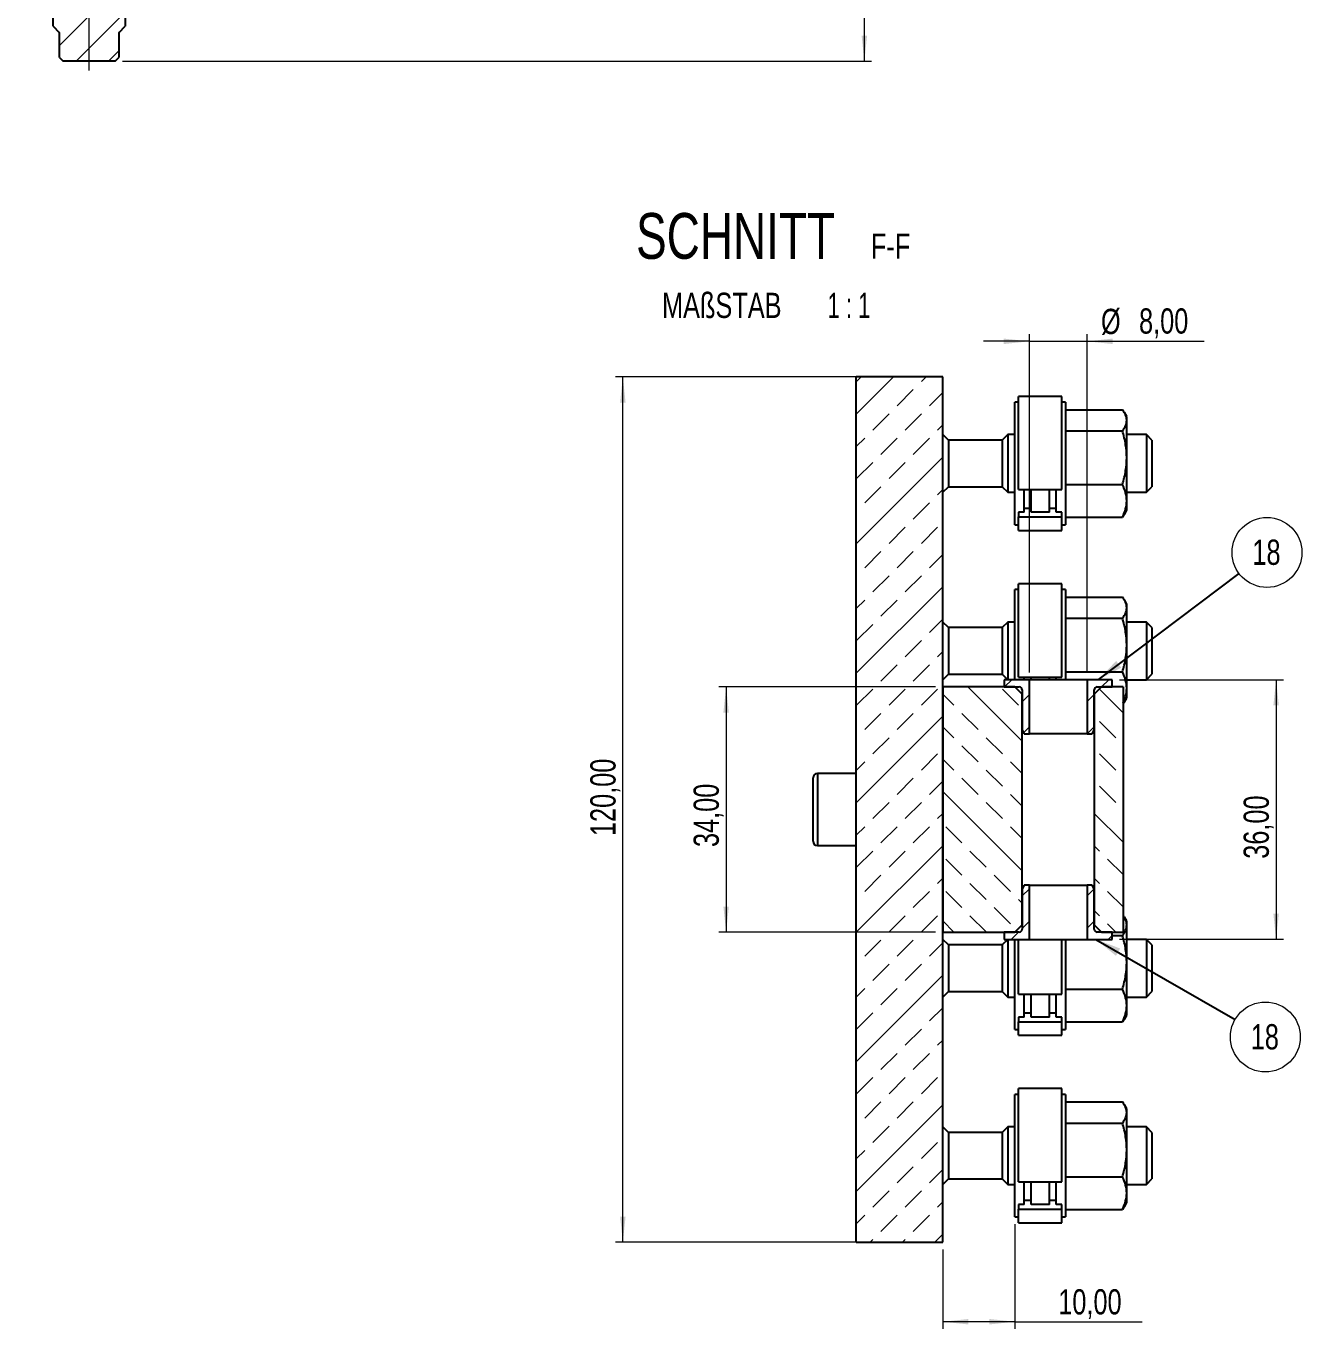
# Model space of a CAD drawing. Header units: millimetres. Extents: x 15 to 1184, y 5 to 836.
# Drawn here: x 533.7 to 710.6, y 306.4 to 487.1 of the extents above; entities that cross this region are included whole.
import ezdxf

# ---------------------------------------------------------------- set-up
doc = ezdxf.new("R2010")
doc.units = ezdxf.units.MM
doc.linetypes.add('CENTERX2', pattern=[20.32, 12.7, -2.54, 2.54, -2.54])
doc.styles.add('SLDTEXTSTYLE1', font='TXT', dxfattribs={"width": 0.75})
doc.styles.add('SLDTEXTSTYLE12', font='TXT', dxfattribs={"width": 0.65})
doc.dimstyles.new('SLDDIMSTYLE0', dxfattribs={"dimtxt": 0.18, "dimasz": 3.556, "dimexe": 0, "dimexo": 0.0625, "dimgap": 0, "dimtad": 0, "dimtih": 1, "dimtoh": 1, "dimdec": 0, "dimrnd": 1e-09, "dimzin": 0, "dimdsep": 46, "dimtxsty": 'Standard', "dimsah": 1, "dimcen": 0.09, "dimadec": 0, "dimazin": 0, "dimtfac": 3.556, "dimtdec": 0, "dimtofl": 0, "dimtmove": 0, "dimatfit": 3, "dimfxl": 1, "dimfrac": 2, "dimtolj": 1, "dimtzin": 0, "dimarcsym": 0})
doc.dimstyles.new('SLDDIMSTYLE2', dxfattribs={"dimtxt": 3.5, "dimasz": 3.556, "dimexe": 0, "dimexo": 0.0625, "dimgap": 0.875, "dimtad": 1, "dimlfac": 2, "dimrnd": 1e-09, "dimzin": 12, "dimdsep": 46, "dimtxsty": 'SLDTEXTSTYLE1', "dimsah": 1, "dimcen": 0.09, "dimadec": 0, "dimazin": 3, "dimtfac": 1, "dimtofl": 0, "dimtmove": 0, "dimatfit": 3, "dimfxl": 1, "dimfrac": 2, "dimtolj": 1, "dimtzin": 12, "dimarcsym": 0})
doc.dimstyles.new('SLDDIMSTYLE4', dxfattribs={"dimtxt": 3.5, "dimasz": 3.556, "dimexe": 0, "dimexo": 0.0625, "dimgap": 0.875, "dimtad": 1, "dimrnd": 1e-09, "dimzin": 12, "dimdsep": 46, "dimtxsty": 'SLDTEXTSTYLE1', "dimsah": 1, "dimcen": 0.09, "dimadec": 0, "dimazin": 3, "dimtfac": 1, "dimtofl": 0, "dimtmove": 0, "dimatfit": 3, "dimfxl": 1, "dimfrac": 2, "dimtolj": 1, "dimtzin": 12, "dimarcsym": 0})
doc.dimstyles.new('SLDDIMSTYLE5', dxfattribs={"dimtxt": 3.5, "dimasz": 3.556, "dimexe": 0, "dimexo": 0.0625, "dimgap": 0.875, "dimtad": 1, "dimrnd": 1e-09, "dimzin": 12, "dimdsep": 46, "dimtxsty": 'SLDTEXTSTYLE1', "dimsah": 1, "dimcen": 0.09, "dimadec": 0, "dimazin": 3, "dimtfac": 1, "dimtmove": 0, "dimatfit": 0, "dimfxl": 1, "dimfrac": 2, "dimtolj": 1, "dimtzin": 12, "dimarcsym": 0})
pattern_1 = [(135, (0, 0), (-8.98026, -8.98026), []), (135, (-2e-14, 4.49), (-8.98026, -8.98026), [3.175, -1.5875]), (135, (-3e-14, 8.98), (-8.98026, -8.98026), [3.175, -1.5875]), (135, (-5e-14, 13.47), (-8.98026, -8.98026), [3.175, -1.5875])]

# ---------------------------------------------------------------- blocks, each defined once
blk = doc.blocks.new('_D_3')
at = {"color": 7, "linetype": 'Continuous', "lineweight": 0}
for p, q in [((564.9, 819.42), (650.9, 819.42)), ((649.9, 482.22), (649.9, 819.42)), ((547.03, 482.22), (650.9, 482.22))]:
    blk.add_line(p, q, dxfattribs=at)
at = {"color": 7, "linetype": 'Continuous', "lineweight": 18}
for points in [[(649.9, 819.42), (649.52, 815.86), (650.28, 815.86)], [(649.9, 482.22), (650.28, 485.78), (649.52, 485.78)]]:
    blk.add_solid(points, dxfattribs=at)
at = {"color": 7, "linetype": 'Continuous', "lineweight": 18, "insert": (645.39, 652.55), "char_height": 3.5, "attachment_point": 1, "rotation": 90, "style": 'SLDTEXTSTYLE1'}
blk.add_mtext('674,40', dxfattribs=at)
blk = doc.blocks.new('_D_11')
at = {"color": 7, "linetype": 'Continuous', "lineweight": 0}
for p, q in [((685.28, 396.44), (708, 396.44)), ((707, 396.44), (707, 360.44)), ((685.28, 360.44), (708, 360.44))]:
    blk.add_line(p, q, dxfattribs=at)
at = {"color": 7, "linetype": 'Continuous', "lineweight": 18}
for points in [[(707, 396.44), (706.62, 392.88), (707.38, 392.88)], [(707, 360.44), (707.38, 363.99), (706.62, 363.99)]]:
    blk.add_solid(points, dxfattribs=at)
at = {"color": 7, "linetype": 'Continuous', "lineweight": 18, "insert": (702.49, 371.61), "char_height": 3.5, "attachment_point": 1, "rotation": 90, "style": 'SLDTEXTSTYLE1'}
blk.add_mtext('36,00', dxfattribs=at)
blk = doc.blocks.new('_D_12')
at = {"color": 7, "linetype": 'Continuous', "lineweight": 0}
for p, q in [((659.78, 395.44), (629.73, 395.44)), ((630.73, 395.44), (630.73, 361.44)), ((659.78, 361.44), (629.73, 361.44))]:
    blk.add_line(p, q, dxfattribs=at)
at = {"color": 7, "linetype": 'Continuous', "lineweight": 18}
for points in [[(630.73, 395.44), (630.35, 391.88), (631.11, 391.88)], [(630.73, 361.44), (631.11, 364.99), (630.35, 364.99)]]:
    blk.add_solid(points, dxfattribs=at)
at = {"color": 7, "linetype": 'Continuous', "lineweight": 18, "insert": (626.22, 373.24), "char_height": 3.5, "attachment_point": 1, "rotation": 90, "style": 'SLDTEXTSTYLE1'}
blk.add_mtext('34,00', dxfattribs=at)
blk = doc.blocks.new('_D_13')
at = {"color": 7, "linetype": 'Continuous', "lineweight": 0}
for p, q in [((672.78, 443.37), (666.43, 443.37)), ((672.78, 397.44), (672.78, 444.37)), ((672.78, 443.37), (680.78, 443.37)), ((680.78, 397.44), (680.78, 444.37)), ((680.78, 443.37), (697.04, 443.37))]:
    blk.add_line(p, q, dxfattribs=at)
at = {"color": 7, "linetype": 'Continuous', "lineweight": 18}
for points in [[(672.78, 443.37), (669.22, 443.75), (669.22, 442.99)], [(680.78, 443.37), (684.34, 442.99), (684.34, 443.75)]]:
    blk.add_solid(points, dxfattribs=at)
at = {"color": 7, "linetype": 'Continuous', "lineweight": 18, "char_height": 3.5, "attachment_point": 1, "style": 'SLDTEXTSTYLE1'}
for s, insert in [('%%c', (682.71, 447.88)), ('8,00', (687.99, 447.94))]:
    blk.add_mtext(s, dxfattribs=dict(at, insert=insert))
blk = doc.blocks.new('_D_14')
at = {"color": 7, "linetype": 'Continuous', "lineweight": 0}
for p, q in [((659.78, 438.44), (615.41, 438.44)), ((616.41, 318.44), (616.41, 438.44)), ((659.78, 318.44), (615.41, 318.44))]:
    blk.add_line(p, q, dxfattribs=at)
at = {"color": 7, "linetype": 'Continuous', "lineweight": 18}
for points in [[(616.41, 438.44), (616.03, 434.88), (616.79, 434.88)], [(616.41, 318.44), (616.79, 321.99), (616.03, 321.99)]]:
    blk.add_solid(points, dxfattribs=at)
at = {"color": 7, "linetype": 'Continuous', "lineweight": 18, "insert": (611.9, 374.76), "char_height": 3.5, "attachment_point": 1, "rotation": 90, "style": 'SLDTEXTSTYLE1'}
blk.add_mtext('120,00', dxfattribs=at)
blk = doc.blocks.new('_D_15')
at = {"color": 7, "linetype": 'Continuous', "lineweight": 0}
for p, q in [((670.78, 320.94), (670.78, 306.41)), ((660.78, 317.44), (660.78, 306.41)), ((670.78, 307.41), (660.78, 307.41)), ((670.78, 307.41), (688.43, 307.41))]:
    blk.add_line(p, q, dxfattribs=at)
at = {"color": 7, "linetype": 'Continuous', "lineweight": 18}
for points in [[(660.78, 307.41), (664.34, 307.03), (664.34, 307.79)], [(670.78, 307.41), (667.22, 307.79), (667.22, 307.03)]]:
    blk.add_solid(points, dxfattribs=at)
at = {"color": 7, "linetype": 'Continuous', "lineweight": 18, "insert": (676.79, 311.92), "char_height": 3.5, "attachment_point": 1, "style": 'SLDTEXTSTYLE1'}
blk.add_mtext('10,00', dxfattribs=at)
blk = doc.blocks.new('SW_NOTE_0_82')
at = {"color": 0, "linetype": 'Continuous', "lineweight": 0, "attachment_point": 2}
for s, insert, char_height, style in [('SCHNITT', (16.07, 8.19), 6.35, 'SLDTEXTSTYLE1'), ('F-F', (37.57, 5.35), 3.5, 'SLDTEXTSTYLE1'), ('MAßSTAB', (14.16, -2.86), 3.5, 'SLDTEXTSTYLE1'), ('1 : 1', (31.8, -2.86), 3.5, 'SLDTEXTSTYLE12')]:
    blk.add_mtext(s, dxfattribs=dict(at, insert=insert, char_height=char_height, style=style))
blk = doc.blocks.new('SW_NOTE_0_83')
at = {"color": 0, "linetype": 'Continuous', "lineweight": 0}
blk.add_circle((3.87, 2.92), 4.85, dxfattribs=at)
at = {"color": 0, "linetype": 'Continuous', "lineweight": 0, "insert": (3.8, 4.7), "char_height": 3.5, "attachment_point": 2, "style": 'SLDTEXTSTYLE1'}
blk.add_mtext('18', dxfattribs=at)
blk = doc.blocks.new('SW_NOTE_0_84')
at = {"color": 0, "linetype": 'Continuous', "lineweight": 0}
blk.add_circle((4.2, -2.42), 4.85, dxfattribs=at)
at = {"color": 0, "linetype": 'Continuous', "lineweight": 0, "insert": (4.13, -0.64), "char_height": 3.5, "attachment_point": 2, "style": 'SLDTEXTSTYLE1'}
blk.add_mtext('18', dxfattribs=at)

msp = doc.modelspace()

# ---------------------------------------------------------------- hatches: boundary and pattern name
at = {"linetype": 'Continuous', "lineweight": 18}
h = msp.add_hatch(dxfattribs=at)
h.set_pattern_fill('DIN 201 Stahl und Stahlguss', style=0, pattern_type=2)
h.set_pattern_definition([(45, (0, 0), (-13.4704, 13.4704), []), (45, (4.49, 0), (-13.4704, 13.4704), []), (45, (8.98, 0), (-13.4704, 13.4704), []), (45, (13.47, 0), (-13.4704, 13.4704), [])])
edge = h.paths.add_edge_path(flags=0)
edge.add_line((536.1518, 639.5201), (536.1518, 627.2201))
edge.add_line((536.1518, 627.2201), (536.2768, 626.7536))
edge.add_line((536.2768, 626.7536), (536.2768, 522.4701))
edge.add_line((536.2768, 522.4701), (536.5268, 522.2201))
edge.add_line((536.5268, 522.2201), (536.7018, 522.2201))
edge.add_arc((536.7018, 522.0201), 0.2, 0, 90, ccw=False)
edge.add_line((536.9018, 522.0201), (536.9018, 499.9701))
edge.add_line((536.9018, 499.9701), (537.1518, 499.7201))
edge.add_line((537.1518, 499.7201), (537.4018, 499.7201))
edge.add_line((537.4018, 499.7201), (537.4018, 487.0701))
edge.add_line((537.4018, 487.0701), (538.2518, 486.2201))
edge.add_line((538.2518, 486.2201), (538.2768, 486.2201))
edge.add_line((538.2768, 486.2201), (538.2768, 482.7201))
edge.add_line((538.2768, 482.7201), (538.7768, 482.2201))
edge.add_line((538.7768, 482.2201), (546.0268, 482.2201))
edge.add_line((546.0268, 482.2201), (546.5268, 482.7201))
edge.add_line((546.5268, 482.7201), (546.5268, 486.2201))
edge.add_line((546.5268, 486.2201), (546.5518, 486.2201))
edge.add_line((546.5518, 486.2201), (547.4018, 487.0701))
edge.add_line((547.4018, 487.0701), (547.4018, 499.7201))
edge.add_line((547.4018, 499.7201), (547.6518, 499.7201))
edge.add_line((547.6518, 499.7201), (547.9018, 499.9701))
edge.add_line((547.9018, 499.9701), (547.9018, 522.0201))
edge.add_arc((548.1018, 522.0201), 0.2, 90, 180, ccw=False)
edge.add_line((548.1018, 522.2201), (548.2768, 522.2201))
edge.add_line((548.2768, 522.2201), (548.5268, 522.4701))
edge.add_line((548.5268, 522.4701), (548.5268, 626.7536))
edge.add_line((548.5268, 626.7536), (548.6518, 627.2201))
edge.add_line((548.6518, 627.2201), (548.6518, 639.5201))
edge.add_arc((548.8518, 639.5201), 0.2, 90, 180, ccw=False)
edge.add_line((548.8518, 639.7201), (549.2518, 639.7201))
edge.add_line((549.2518, 639.7201), (549.9018, 640.3701))
edge.add_line((549.9018, 640.3701), (549.9018, 651.6201))
edge.add_line((549.9018, 651.6201), (549.444, 652.0779))
edge.add_arc((549.7268, 652.3607), 0.4, 180, 225, ccw=False)
edge.add_line((549.3268, 652.3607), (549.3268, 653.8201))
edge.add_arc((549.7268, 653.8201), 0.4, 90, 180, ccw=False)
edge.add_line((549.7268, 654.2201), (549.7518, 654.2201))
edge.add_line((549.7518, 654.2201), (549.9018, 654.3701))
edge.add_line((549.9018, 654.3701), (549.9018, 667.8201))
edge.add_arc((550.3018, 667.8201), 0.4, 90, 180, ccw=False)
edge.add_line((550.3018, 668.2201), (550.9018, 668.2201))
edge.add_line((550.9018, 668.2201), (551.1518, 668.4701))
edge.add_line((551.1518, 668.4701), (551.1518, 679.4701))
edge.add_line((551.1518, 679.4701), (550.9018, 679.7201))
edge.add_line((550.9018, 679.7201), (550.3018, 679.7201))
edge.add_arc((550.3018, 680.1201), 0.4, 180, 270, ccw=False)
edge.add_line((549.9018, 680.1201), (549.9018, 681.9701))
edge.add_line((549.9018, 681.9701), (549.6518, 682.2201))
edge.add_line((549.6518, 682.2201), (548.4018, 682.2201))
edge.add_line((548.4018, 682.2201), (548.4018, 694.2201))
edge.add_line((548.4018, 694.2201), (547.9018, 694.7201))
edge.add_line((547.9018, 694.7201), (536.9018, 694.7201))
edge.add_line((536.9018, 694.7201), (536.4018, 694.2201))
edge.add_line((536.4018, 694.2201), (536.4018, 682.2201))
edge.add_line((536.4018, 682.2201), (535.1518, 682.2201))
edge.add_line((535.1518, 682.2201), (534.9018, 681.9701))
edge.add_line((534.9018, 681.9701), (534.9018, 680.1201))
edge.add_arc((534.5018, 680.1201), 0.4, 270, 360, ccw=False)
edge.add_line((534.5018, 679.7201), (533.9018, 679.7201))
edge.add_line((533.9018, 679.7201), (533.6518, 679.4701))
edge.add_line((533.6518, 679.4701), (533.6518, 668.4701))
edge.add_line((533.6518, 668.4701), (533.9018, 668.2201))
edge.add_line((533.9018, 668.2201), (534.5018, 668.2201))
edge.add_arc((534.5018, 667.8201), 0.4, 0, 90, ccw=False)
edge.add_line((534.9018, 667.8201), (534.9018, 654.3701))
edge.add_line((534.9018, 654.3701), (535.0518, 654.2201))
edge.add_line((535.0518, 654.2201), (535.0768, 654.2201))
edge.add_arc((535.0768, 653.8201), 0.4, 0, 90, ccw=False)
edge.add_line((535.4768, 653.8201), (535.4768, 652.3607))
edge.add_arc((535.0768, 652.3607), 0.4, 315, 360, ccw=False)
edge.add_line((535.3597, 652.0779), (534.9018, 651.6201))
edge.add_line((534.9018, 651.6201), (534.9018, 640.3701))
edge.add_line((534.9018, 640.3701), (535.5518, 639.7201))
edge.add_line((535.5518, 639.7201), (535.9518, 639.7201))
edge.add_arc((535.9518, 639.5201), 0.2, 0, 90, ccw=False)
h = msp.add_hatch(dxfattribs=at)
h.set_pattern_fill('DIN 201 Leichtmetall und Aluminiumlegierung', style=0, pattern_type=2)
h.set_pattern_definition([(45, (0, 0), (-8.98026, 8.98026), []), (45, (4.49, 0), (-8.98026, 8.98026), [3.175, -1.5875]), (45, (8.98, 0), (-8.98026, 8.98026), [3.175, -1.5875]), (45, (13.47, 0), (-8.98026, 8.98026), [3.175, -1.5875])])
h.paths.add_polyline_path([(648.7808, 318.4368), (660.7808, 318.4368), (660.7808, 438.4368), (648.7808, 438.4368)], flags=0)
h = msp.add_hatch(dxfattribs=at)
h.set_pattern_fill('ANSI31', style=0)
edge = h.paths.add_edge_path(flags=0)
edge.add_line((672.7808, 396.4368), (669.2808, 396.4368))
edge.add_line((669.2808, 396.4368), (669.2808, 395.4368))
edge.add_line((669.2808, 395.4368), (671.3808, 395.4368))
edge.add_arc((671.3808, 395.0368), 0.4, 0, 90, ccw=False)
edge.add_line((671.7808, 395.0368), (671.7808, 389.4368))
edge.add_line((671.7808, 389.4368), (672.0695, 388.9368))
edge.add_line((672.0695, 388.9368), (672.7808, 388.9368))
edge.add_line((672.7808, 388.9368), (672.7808, 396.4368))
h = msp.add_hatch(dxfattribs=at)
h.set_pattern_fill('ANSI31', style=0)
edge = h.paths.add_edge_path(flags=0)
edge.add_line((682.1808, 395.4368), (684.2808, 395.4368))
edge.add_line((684.2808, 395.4368), (684.2808, 396.4368))
edge.add_line((684.2808, 396.4368), (680.7808, 396.4368))
edge.add_line((680.7808, 396.4368), (680.7808, 388.9368))
edge.add_line((680.7808, 388.9368), (681.4922, 388.9368))
edge.add_line((681.4922, 388.9368), (681.7808, 389.4368))
edge.add_line((681.7808, 389.4368), (681.7808, 395.0368))
edge.add_arc((682.1808, 395.0368), 0.4, 90, 180, ccw=False)
h = msp.add_hatch(dxfattribs=at)
h.set_pattern_fill('DIN 201 Leichtmetall und Aluminiumlegierung', angle=90, style=0, pattern_type=2)
h.set_pattern_definition(pattern_1)
h.paths.add_polyline_path([(670.7808, 395.4368), (660.7808, 395.4368), (660.7808, 361.4368), (670.7808, 361.4368), (671.7808, 362.4368), (671.7808, 394.4368)], flags=0)
h = msp.add_hatch(dxfattribs=at)
h.set_pattern_fill('DIN 201 Leichtmetall und Aluminiumlegierung', angle=90, style=0, pattern_type=2)
h.set_pattern_definition(pattern_1)
h.paths.add_polyline_path([(685.7808, 361.4368), (685.7808, 395.4368), (682.7808, 395.4368), (681.7808, 394.4368), (681.7808, 362.4368), (682.7808, 361.4368)], flags=0)
h = msp.add_hatch(dxfattribs=at)
h.set_pattern_fill('ANSI31', style=0)
edge = h.paths.add_edge_path(flags=0)
edge.add_line((671.3808, 361.4368), (669.2808, 361.4368))
edge.add_line((669.2808, 361.4368), (669.2808, 360.4368))
edge.add_line((669.2808, 360.4368), (672.7808, 360.4368))
edge.add_line((672.7808, 360.4368), (672.7808, 367.9368))
edge.add_line((672.7808, 367.9368), (672.0695, 367.9368))
edge.add_line((672.0695, 367.9368), (671.7808, 367.4368))
edge.add_line((671.7808, 367.4368), (671.7808, 361.8368))
edge.add_arc((671.3808, 361.8368), 0.4, 270, 360, ccw=False)
h = msp.add_hatch(dxfattribs=at)
h.set_pattern_fill('ANSI31', style=0)
edge = h.paths.add_edge_path(flags=0)
edge.add_line((680.7808, 360.4368), (684.2808, 360.4368))
edge.add_line((684.2808, 360.4368), (684.2808, 361.4368))
edge.add_line((684.2808, 361.4368), (682.1808, 361.4368))
edge.add_arc((682.1808, 361.8368), 0.4, 180, 270, ccw=False)
edge.add_line((681.7808, 361.8368), (681.7808, 367.4368))
edge.add_line((681.7808, 367.4368), (681.4922, 367.9368))
edge.add_line((681.4922, 367.9368), (680.7808, 367.9368))
edge.add_line((680.7808, 367.9368), (680.7808, 360.4368))

# ---------------------------------------------------------------- linework, layer by layer
at = {"color": 7, "linetype": 'CENTERX2', "lineweight": 18}
msp.add_line((542.4018, 480.938), (542.4018, 730.1258), dxfattribs=at)
at = {"color": 7, "linetype": 'Continuous', "lineweight": 25}
for p, q in [((537.4018, 487.0701), (537.4018, 499.7201)), ((547.4018, 499.7201), (547.4018, 487.0701)), ((537.4018, 487.0701), (538.2518, 486.2201)), ((538.2768, 486.2201), (538.2518, 486.2201)), ((538.2768, 482.7201), (538.2768, 486.2201)), ((546.5518, 486.2201), (546.5268, 486.2201)), ((546.5268, 486.2201), (546.5268, 482.7201)), ((546.5518, 486.2201), (547.4018, 487.0701)), ((538.2768, 482.7201), (538.7768, 482.2201)), ((546.0268, 482.2201), (546.5268, 482.7201)), ((546.0268, 482.2201), (538.7768, 482.2201)), ((648.7808, 318.4368), (648.7808, 438.4368)), ((660.7808, 438.4368), (648.7808, 438.4368)), ((660.7808, 318.4368), (660.7808, 438.4368)), ((677.2808, 435.7368), (671.2808, 435.7368)), ((671.2808, 422.8185), (671.2808, 435.7368)), ((677.2808, 422.8185), (677.2808, 435.7368)), ((671.2808, 434.9368), (670.7808, 434.9368)), ((670.7808, 417.9368), (670.7808, 434.9368)), ((677.7798, 434.9368), (677.2808, 434.9368)), ((677.7798, 434.9368), (677.7798, 431.5645)), ((677.7798, 433.8848), (685.7003, 433.8848)), ((686.2808, 432.9368), (685.9514, 433.5075)), ((686.2808, 432.4247), (686.2808, 432.9368)), ((686.2808, 427.2406), (686.2808, 432.4247)), ((661.5478, 429.6698), (660.7808, 430.4368)), ((669.7808, 430.4368), (669.0138, 429.6698)), ((670.7808, 430.4368), (669.7808, 430.4368)), ((669.7808, 430.4368), (669.7808, 430.1317)), ((669.7808, 430.1317), (669.7808, 422.4368)), ((677.7798, 431.5645), (677.7798, 417.9368)), ((677.7798, 430.9646), (685.7003, 430.9646)), ((689.0138, 430.4368), (686.2808, 430.4368)), ((689.7808, 429.6698), (689.0138, 430.4368)), ((689.0138, 430.4368), (689.0138, 430.1317)), ((689.0138, 430.1317), (689.0138, 422.4368)), ((669.0138, 429.6698), (661.5478, 429.6698)), ((661.5478, 429.6698), (661.5478, 429.4232)), ((661.5478, 429.4232), (661.5478, 423.2038)), ((669.0138, 429.6698), (669.0138, 429.4232)), ((669.0138, 429.4232), (669.0138, 423.2038)), ((689.7808, 429.6698), (689.7808, 429.4232)), ((689.7808, 429.4232), (689.7808, 423.2038)), ((686.2808, 421.2528), (686.2808, 427.2406)), ((660.7808, 422.4368), (661.5478, 423.2038)), ((661.5478, 423.2038), (669.0138, 423.2038)), ((669.0138, 423.2038), (669.7808, 422.4368)), ((671.2808, 422.8185), (677.2808, 422.8185)), ((672.054, 419.6577), (672.054, 422.8185)), ((673.0085, 419.6577), (673.0085, 422.8185)), ((675.5537, 419.6577), (675.5537, 422.8185)), ((676.5082, 419.6577), (676.5082, 422.8185)), ((677.7798, 423.5166), (685.7003, 423.5166)), ((689.0138, 422.4368), (689.7808, 423.2038)), ((669.7808, 422.4368), (670.7808, 422.4368)), ((686.2808, 422.4368), (689.0138, 422.4368)), ((686.2808, 419.9368), (686.2808, 421.2528)), ((672.054, 419.6577), (671.2808, 419.6577)), ((671.2808, 419.6577), (671.2808, 419.0196)), ((673.0085, 420.2), (672.054, 420.2)), ((675.5537, 419.6577), (673.0085, 419.6577)), ((676.5082, 420.2), (675.5537, 420.2)), ((677.2808, 419.6577), (676.5082, 419.6577)), ((677.2808, 419.0196), (677.2808, 419.6577)), ((685.926, 419.3809), (685.7003, 418.9889)), ((685.9514, 419.3662), (686.2808, 419.9368)), ((670.7808, 417.9368), (671.2808, 417.9368)), ((671.2808, 417.1368), (671.2808, 419.0196)), ((671.2808, 419.0196), (677.2808, 419.0196)), ((677.2808, 417.1368), (677.2808, 419.0196)), ((677.2808, 417.9368), (677.7798, 417.9368)), ((677.7798, 418.9889), (685.7003, 418.9889)), ((671.2808, 417.1368), (677.2808, 417.1368)), ((671.2808, 408.9368), (670.7808, 408.9368)), ((670.7808, 396.4368), (670.7808, 408.9368)), ((677.2808, 409.7368), (671.2808, 409.7368)), ((671.2808, 396.8185), (671.2808, 409.7368)), ((677.2808, 396.8185), (677.2808, 409.7368)), ((677.7798, 408.9368), (677.2808, 408.9368)), ((677.7798, 408.9368), (677.7798, 405.5645)), ((677.7798, 407.8848), (685.7003, 407.8848)), ((686.2808, 406.9368), (685.9514, 407.5075)), ((686.2808, 406.4247), (686.2808, 406.9368)), ((677.7798, 405.5645), (677.7798, 396.4368)), ((677.7798, 404.9646), (685.7003, 404.9646)), ((686.2808, 401.2406), (686.2808, 406.4247)), ((661.5478, 403.6698), (660.7808, 404.4368)), ((669.0138, 403.6698), (661.5478, 403.6698)), ((661.5478, 403.6698), (661.5478, 403.4232)), ((661.5478, 403.4232), (661.5478, 397.2038)), ((669.7808, 404.4368), (669.0138, 403.6698)), ((669.0138, 403.6698), (669.0138, 403.4232)), ((669.0138, 403.4232), (669.0138, 397.2038)), ((670.7808, 404.4368), (669.7808, 404.4368)), ((669.7808, 404.4368), (669.7808, 404.1317)), ((669.7808, 404.1317), (669.7808, 396.4368)), ((689.0138, 404.4368), (686.2808, 404.4368)), ((689.7808, 403.6698), (689.0138, 404.4368)), ((689.0138, 404.4368), (689.0138, 404.1317)), ((689.0138, 404.1317), (689.0138, 396.4368)), ((689.7808, 403.6698), (689.7808, 403.4232)), ((689.7808, 403.4232), (689.7808, 397.2038)), ((686.2808, 395.2528), (686.2808, 401.2406)), ((677.7798, 397.5166), (685.7003, 397.5166)), ((660.7808, 396.4368), (661.5478, 397.2038)), ((661.5478, 397.2038), (669.0138, 397.2038)), ((669.0138, 397.2038), (669.7808, 396.4368)), ((669.2808, 396.4368), (669.2808, 395.4368)), ((672.7808, 396.4368), (669.2808, 396.4368)), ((671.2808, 396.8185), (677.2808, 396.8185)), ((672.054, 396.4368), (672.054, 396.8185)), ((672.7808, 388.9368), (672.7808, 396.4368)), ((680.7808, 396.4368), (672.7808, 396.4368)), ((673.0085, 396.4368), (673.0085, 396.8185)), ((675.5537, 396.4368), (675.5537, 396.8185)), ((676.5082, 396.4368), (676.5082, 396.8185)), ((680.7808, 396.4368), (680.7808, 388.9368)), ((684.2808, 396.4368), (680.7808, 396.4368)), ((684.2808, 395.4368), (684.2808, 396.4368)), ((686.2808, 396.4368), (689.0138, 396.4368)), ((689.0138, 396.4368), (689.7808, 397.2038)), ((670.7808, 395.4368), (660.7808, 395.4368)), ((660.7808, 395.4368), (660.7808, 361.4368)), ((669.2808, 395.4368), (671.3808, 395.4368)), ((671.7808, 394.4368), (670.7808, 395.4368)), ((671.7808, 395.0368), (671.7808, 389.4368)), ((671.7808, 362.4368), (671.7808, 394.4368)), ((682.7808, 395.4368), (681.7808, 394.4368)), ((681.7808, 389.4368), (681.7808, 395.0368)), ((681.7808, 394.4368), (681.7808, 362.4368)), ((682.1808, 395.4368), (684.2808, 395.4368)), ((685.7808, 395.4368), (682.7808, 395.4368)), ((685.7808, 395.4368), (685.7808, 361.4368)), ((685.9514, 393.3662), (686.2808, 393.9368)), ((686.2808, 393.9368), (686.2808, 395.2528)), ((685.926, 393.3809), (685.7808, 393.1288)), ((671.7808, 389.4368), (672.0695, 388.9368)), ((672.0695, 388.9368), (672.7808, 388.9368)), ((680.7808, 388.9368), (672.7808, 388.9368)), ((680.7808, 388.9368), (681.4922, 388.9368)), ((681.4922, 388.9368), (681.7808, 389.4368)), ((643.3808, 383.4368), (643.3808, 373.4368)), ((648.7808, 383.4368), (643.3808, 383.4368)), ((642.7808, 374.0368), (642.7808, 382.8368)), ((643.3808, 373.4368), (648.7808, 373.4368)), ((672.0695, 367.9368), (671.7808, 367.4368)), ((671.7808, 367.4368), (671.7808, 361.8368)), ((672.7808, 367.9368), (672.0695, 367.9368)), ((672.7808, 360.4368), (672.7808, 367.9368)), ((672.7808, 367.9368), (680.7808, 367.9368)), ((680.7808, 367.9368), (680.7808, 360.4368)), ((681.4922, 367.9368), (680.7808, 367.9368)), ((681.7808, 367.4368), (681.4922, 367.9368)), ((681.7808, 361.8368), (681.7808, 367.4368)), ((686.2808, 362.9368), (685.9514, 363.5075)), ((660.7808, 361.4368), (670.7808, 361.4368)), ((669.2808, 361.4368), (669.2808, 360.4368)), ((671.3808, 361.4368), (669.2808, 361.4368)), ((670.7808, 361.4368), (671.7808, 362.4368)), ((681.7808, 362.4368), (682.7808, 361.4368)), ((684.2808, 361.4368), (682.1808, 361.4368)), ((682.7808, 361.4368), (685.7808, 361.4368)), ((684.2808, 360.4368), (684.2808, 361.4368)), ((686.2808, 362.4247), (686.2808, 362.9368)), ((686.2808, 357.2406), (686.2808, 362.4247)), ((661.5478, 359.6698), (660.7808, 360.4368)), ((669.0138, 359.6698), (661.5478, 359.6698)), ((661.5478, 359.6698), (661.5478, 359.4232)), ((669.7808, 360.4368), (669.0138, 359.6698)), ((669.0138, 359.6698), (669.0138, 359.4232)), ((669.2808, 360.4368), (672.7808, 360.4368)), ((669.7808, 360.4368), (669.7808, 360.1317)), ((669.7808, 360.1317), (669.7808, 352.4368)), ((670.7808, 347.9368), (670.7808, 360.4368)), ((671.2808, 352.8185), (671.2808, 360.4368)), ((672.7808, 360.4368), (680.7808, 360.4368)), ((677.2808, 352.8185), (677.2808, 360.4368)), ((677.7798, 360.4368), (677.7798, 347.9368)), ((680.7808, 360.4368), (684.2808, 360.4368)), ((684.2808, 360.9646), (685.7003, 360.9646)), ((689.0138, 360.4368), (686.2808, 360.4368)), ((689.7808, 359.6698), (689.0138, 360.4368)), ((689.0138, 360.4368), (689.0138, 360.1317)), ((689.0138, 360.1317), (689.0138, 352.4368)), ((689.7808, 359.6698), (689.7808, 359.4232)), ((661.5478, 359.4232), (661.5478, 353.2038)), ((669.0138, 359.4232), (669.0138, 353.2038)), ((689.7808, 359.4232), (689.7808, 353.2038)), ((686.2808, 351.2528), (686.2808, 357.2406)), ((660.7808, 352.4368), (661.5478, 353.2038)), ((661.5478, 353.2038), (669.0138, 353.2038)), ((669.0138, 353.2038), (669.7808, 352.4368)), ((669.7808, 352.4368), (670.7808, 352.4368)), ((671.2808, 352.8185), (677.2808, 352.8185)), ((672.054, 349.6577), (672.054, 352.8185)), ((673.0085, 349.6577), (673.0085, 352.8185)), ((675.5537, 349.6577), (675.5537, 352.8185)), ((676.5082, 349.6577), (676.5082, 352.8185)), ((677.7798, 353.5166), (685.7003, 353.5166)), ((686.2808, 352.4368), (689.0138, 352.4368)), ((689.0138, 352.4368), (689.7808, 353.2038)), ((686.2808, 349.9368), (686.2808, 351.2528)), ((672.054, 349.6577), (671.2808, 349.6577)), ((671.2808, 349.6577), (671.2808, 349.0196)), ((671.2808, 347.1368), (671.2808, 349.0196)), ((671.2808, 349.0196), (677.2808, 349.0196)), ((673.0085, 350.2), (672.054, 350.2)), ((675.5537, 349.6577), (673.0085, 349.6577)), ((676.5082, 350.2), (675.5537, 350.2)), ((677.2808, 349.6577), (676.5082, 349.6577)), ((677.2808, 349.0196), (677.2808, 349.6577)), ((677.2808, 347.1368), (677.2808, 349.0196)), ((677.7798, 348.9889), (685.7003, 348.9889)), ((685.926, 349.3809), (685.7003, 348.9889)), ((685.9514, 349.3662), (686.2808, 349.9368)), ((670.7808, 347.9368), (671.2808, 347.9368)), ((671.2808, 347.1368), (677.2808, 347.1368)), ((677.2808, 347.9368), (677.7798, 347.9368)), ((677.2808, 339.7368), (671.2808, 339.7368)), ((671.2808, 326.8185), (671.2808, 339.7368)), ((677.2808, 326.8185), (677.2808, 339.7368)), ((671.2808, 338.9368), (670.7808, 338.9368)), ((670.7808, 321.9368), (670.7808, 338.9368)), ((677.7798, 338.9368), (677.2808, 338.9368)), ((677.7798, 338.9368), (677.7798, 335.5645)), ((677.7798, 337.8848), (685.7003, 337.8848)), ((686.2808, 336.9368), (685.9514, 337.5075)), ((686.2808, 336.4247), (686.2808, 336.9368)), ((686.2808, 331.2406), (686.2808, 336.4247)), ((661.5478, 333.6698), (660.7808, 334.4368)), ((669.7808, 334.4368), (669.0138, 333.6698)), ((670.7808, 334.4368), (669.7808, 334.4368)), ((669.7808, 334.4368), (669.7808, 334.1317)), ((677.7798, 335.5645), (677.7798, 321.9368)), ((677.7798, 334.9646), (685.7003, 334.9646)), ((689.0138, 334.4368), (686.2808, 334.4368)), ((689.7808, 333.6698), (689.0138, 334.4368)), ((689.0138, 334.4368), (689.0138, 334.1317)), ((669.0138, 333.6698), (661.5478, 333.6698)), ((661.5478, 333.6698), (661.5478, 333.4232)), ((661.5478, 333.4232), (661.5478, 327.2038)), ((669.0138, 333.6698), (669.0138, 333.4232)), ((669.0138, 333.4232), (669.0138, 327.2038)), ((669.7808, 334.1317), (669.7808, 326.4368)), ((689.0138, 334.1317), (689.0138, 326.4368)), ((689.7808, 333.6698), (689.7808, 333.4232)), ((689.7808, 333.4232), (689.7808, 327.2038)), ((686.2808, 325.2528), (686.2808, 331.2406)), ((660.7808, 326.4368), (661.5478, 327.2038)), ((661.5478, 327.2038), (669.0138, 327.2038)), ((669.0138, 327.2038), (669.7808, 326.4368)), ((677.7798, 327.5166), (685.7003, 327.5166)), ((689.0138, 326.4368), (689.7808, 327.2038)), ((669.7808, 326.4368), (670.7808, 326.4368)), ((671.2808, 326.8185), (677.2808, 326.8185)), ((672.054, 323.6577), (672.054, 326.8185)), ((673.0085, 323.6577), (673.0085, 326.8185)), ((675.5537, 323.6577), (675.5537, 326.8185)), ((676.5082, 323.6577), (676.5082, 326.8185)), ((686.2808, 326.4368), (689.0138, 326.4368)), ((686.2808, 323.9368), (686.2808, 325.2528)), ((672.054, 323.6577), (671.2808, 323.6577)), ((671.2808, 323.6577), (671.2808, 323.0196)), ((673.0085, 324.2), (672.054, 324.2)), ((675.5537, 323.6577), (673.0085, 323.6577)), ((676.5082, 324.2), (675.5537, 324.2)), ((677.2808, 323.6577), (676.5082, 323.6577)), ((677.2808, 323.0196), (677.2808, 323.6577)), ((685.9514, 323.3662), (686.2808, 323.9368)), ((670.7808, 321.9368), (671.2808, 321.9368)), ((671.2808, 321.1368), (671.2808, 323.0196)), ((671.2808, 323.0196), (677.2808, 323.0196)), ((677.2808, 321.1368), (677.2808, 323.0196)), ((677.2808, 321.9368), (677.7798, 321.9368)), ((677.7798, 322.9889), (685.7003, 322.9889)), ((685.926, 323.3809), (685.7003, 322.9889)), ((671.2808, 321.1368), (677.2808, 321.1368)), ((648.7808, 318.4368), (660.7808, 318.4368))]:
    msp.add_line(p, q, dxfattribs=at)
for centre, radius, start, end in [((671.3808, 395.0368), 0.4, 0, 90), ((682.1808, 395.0368), 0.4, 90, 180), ((643.3808, 382.8368), 0.6, 90, 180), ((643.3808, 374.0368), 0.6, 180, 270), ((671.3808, 361.8368), 0.4, 270, 0), ((682.1808, 361.8368), 0.4, 180, 270)]:
    msp.add_arc(centre, radius, start, end, dxfattribs=at)
for points, knots in [([(686.2808, 432.4247), (686.2524, 432.6605), (686.1929, 433.1551), (685.8695, 433.6341), (685.7003, 433.8848)], [0, 0, 0, 0, 0.47674171, 1, 1, 1, 1]), ([(685.7003, 430.9646), (685.8695, 431.2153), (686.1929, 431.6943), (686.2524, 432.1889), (686.2808, 432.4247)], [0, 0, 0, 0, 0.523258289, 1, 1, 1, 1]), ([(686.2808, 427.2406), (686.2524, 427.842), (686.1929, 429.1034), (685.8695, 430.3253), (685.7003, 430.9646)], [0, 0, 0, 0, 0.476741711, 1, 1, 1, 1]), ([(685.7003, 423.5166), (685.8695, 424.156), (686.1929, 425.3778), (686.2524, 426.6392), (686.2808, 427.2406)], [0, 0, 0, 0, 0.52325829, 1, 1, 1, 1]), ([(686.2808, 421.2528), (686.2524, 421.6184), (686.1929, 422.3852), (685.8695, 423.128), (685.7003, 423.5166)], [0, 0, 0, 0, 0.47674171, 1, 1, 1, 1]), ([(685.7003, 418.9889), (685.8695, 419.3775), (686.1929, 420.1203), (686.2524, 420.8872), (686.2808, 421.2528)], [0, 0, 0, 0, 0.52325829, 1, 1, 1, 1]), ([(686.2808, 406.4247), (686.2524, 406.6605), (686.1929, 407.1551), (685.8695, 407.6341), (685.7003, 407.8848)], [0, 0, 0, 0, 0.47674171, 1, 1, 1, 1]), ([(685.7003, 404.9646), (685.8695, 405.2153), (686.1929, 405.6943), (686.2524, 406.1889), (686.2808, 406.4247)], [0, 0, 0, 0, 0.52325829, 1, 1, 1, 1]), ([(686.2808, 401.2406), (686.2524, 401.842), (686.1929, 403.1034), (685.8695, 404.3253), (685.7003, 404.9646)], [0, 0, 0, 0, 0.47674171, 1, 1, 1, 1]), ([(685.7003, 397.5166), (685.8695, 398.156), (686.1929, 399.3778), (686.2524, 400.6392), (686.2808, 401.2406)], [0, 0, 0, 0, 0.52325829, 1, 1, 1, 1]), ([(686.2808, 395.2528), (686.2524, 395.6184), (686.1929, 396.3852), (685.8695, 397.128), (685.7003, 397.5166)], [0, 0, 0, 0, 0.47674171, 1, 1, 1, 1]), ([(685.7808, 393.2058), (685.9168, 393.5228), (686.2049, 394.194), (686.2546, 394.887), (686.2808, 395.2528)], [0, 0, 0, 0, 0.47215905, 1, 1, 1, 1]), ([(686.2808, 362.4247), (686.2546, 362.6606), (686.2049, 363.1075), (685.9168, 363.5405), (685.7808, 363.7449)], [0, 0, 0, 0, 0.52784095, 1, 1, 1, 1]), ([(685.7003, 360.9646), (685.8695, 361.2153), (686.1929, 361.6943), (686.2524, 362.1889), (686.2808, 362.4247)], [0, 0, 0, 0, 0.52325829, 1, 1, 1, 1]), ([(686.2808, 357.2406), (686.2524, 357.842), (686.1929, 359.1034), (685.8695, 360.3253), (685.7003, 360.9646)], [0, 0, 0, 0, 0.47674171, 1, 1, 1, 1]), ([(685.7003, 353.5166), (685.8695, 354.156), (686.1929, 355.3778), (686.2524, 356.6392), (686.2808, 357.2406)], [0, 0, 0, 0, 0.52325829, 1, 1, 1, 1]), ([(686.2808, 351.2528), (686.2524, 351.6184), (686.1929, 352.3852), (685.8695, 353.128), (685.7003, 353.5166)], [0, 0, 0, 0, 0.47674171, 1, 1, 1, 1]), ([(685.7003, 348.9889), (685.8695, 349.3775), (686.1929, 350.1203), (686.2524, 350.8872), (686.2808, 351.2528)], [0, 0, 0, 0, 0.52325829, 1, 1, 1, 1]), ([(686.2808, 336.4247), (686.2524, 336.6605), (686.1929, 337.1551), (685.8695, 337.6341), (685.7003, 337.8848)], [0, 0, 0, 0, 0.47674171, 1, 1, 1, 1]), ([(685.7003, 334.9646), (685.8695, 335.2153), (686.1929, 335.6943), (686.2524, 336.1889), (686.2808, 336.4247)], [0, 0, 0, 0, 0.523258289, 1, 1, 1, 1]), ([(686.2808, 331.2406), (686.2524, 331.842), (686.1929, 333.1034), (685.8695, 334.3253), (685.7003, 334.9646)], [0, 0, 0, 0, 0.476741711, 1, 1, 1, 1]), ([(685.7003, 327.5166), (685.8695, 328.156), (686.1929, 329.3778), (686.2524, 330.6392), (686.2808, 331.2406)], [0, 0, 0, 0, 0.52325829, 1, 1, 1, 1]), ([(686.2808, 325.2528), (686.2524, 325.6184), (686.1929, 326.3852), (685.8695, 327.128), (685.7003, 327.5166)], [0, 0, 0, 0, 0.47674171, 1, 1, 1, 1]), ([(685.7003, 322.9889), (685.8695, 323.3775), (686.1929, 324.1203), (686.2524, 324.8872), (686.2808, 325.2528)], [0, 0, 0, 0, 0.52325829, 1, 1, 1, 1])]:
    msp.add_open_spline(points, degree=3, knots=knots, dxfattribs=at)

# ---------------------------------------------------------------- block references
at = {"color": 7, "linetype": 'Continuous', "lineweight": 0}
for name, p in [('SW_NOTE_0_82', (615.9675, 452.9692)), ('SW_NOTE_0_83', (701.8622, 411.1732)), ('SW_NOTE_0_84', (701.3041, 349.3168))]:
    msp.add_blockref(name, p, dxfattribs=at)

# ---------------------------------------------------------------- dimensions: what is measured, and where the dimension line sits
at = {"color": 7, "linetype": 'Continuous', "lineweight": 18}
for base, p1, p2, dimstyle, picture, middle in [((649.9018, 819.4201), (546.0268, 482.2201), (563.9018, 819.4201), 'SLDDIMSTYLE2', '_D_3', (649.9018, 659.6589)), ((616.4114, 438.4368), (660.7808, 318.4368), (660.7808, 438.4368), 'SLDDIMSTYLE4', '_D_14', (616.4114, 381.874)), ((706.9982, 360.4368), (684.2808, 396.4368), (684.2808, 360.4368), 'SLDDIMSTYLE4', '_D_11', (706.9982, 377.4246)), ((630.7322, 361.4368), (660.7808, 395.4368), (660.7808, 361.4368), 'SLDDIMSTYLE4', '_D_12', (630.7322, 379.0596))]:
    dim = msp.add_linear_dim(base=base, p1=p1, p2=p2, angle=90, dimstyle=dimstyle, dxfattribs=at)
    dim.commit()
    dim.dimension.update_dxf_attribs({"geometry": picture, "text_midpoint": middle, "dimtype": 160})
dim = msp.add_linear_dim(base=(680.7808, 443.3708), p1=(672.7808, 396.4368), p2=(680.7808, 396.4368), text='%%c<>', dimstyle='SLDDIMSTYLE5', dxfattribs=at)
dim.commit()
dim.dimension.update_dxf_attribs({"geometry": '_D_13', "text_midpoint": (689.8717, 443.3708), "dimtype": 160})
dim = msp.add_linear_dim(base=(660.7808, 307.4094), p1=(670.7808, 321.9368), p2=(660.7808, 318.4368), dimstyle='SLDDIMSTYLE4', dxfattribs=at)
dim.commit()
dim.dimension.update_dxf_attribs({"geometry": '_D_15', "text_midpoint": (682.6082, 307.4094), "dimtype": 160})

# ---------------------------------------------------------------- leaders
at = {"color": 7, "linetype": 'Continuous', "lineweight": 0}
for points in [[(682.3331, 396.4368), (701.8622, 411.1732)], [(681.9979, 360.4368), (701.3041, 349.3168)]]:
    msp.add_leader(points, dimstyle='SLDDIMSTYLE0', dxfattribs=at)

doc.saveas('drawing.dxf')
